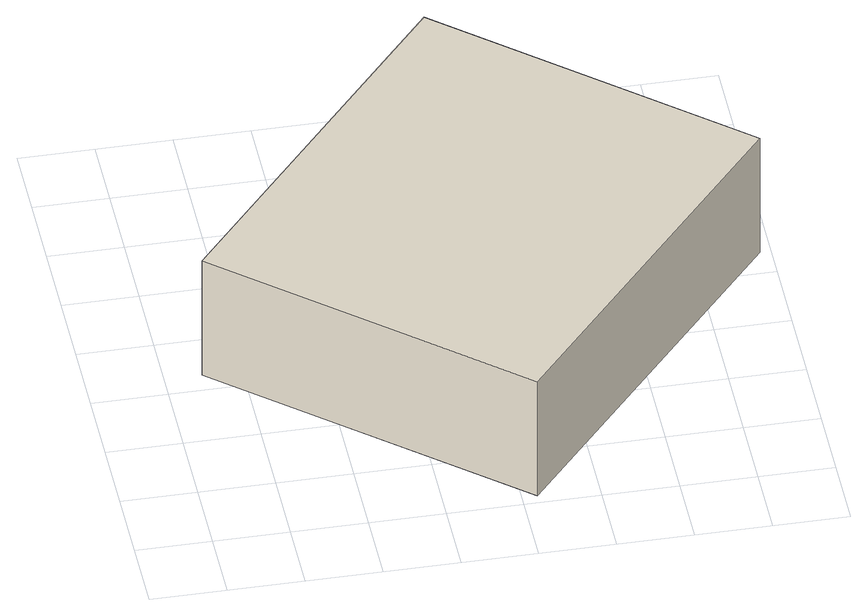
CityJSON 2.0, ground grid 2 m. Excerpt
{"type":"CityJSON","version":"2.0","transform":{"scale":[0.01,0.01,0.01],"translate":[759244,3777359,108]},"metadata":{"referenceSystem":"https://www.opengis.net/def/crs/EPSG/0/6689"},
"CityObjects":{
"building1":{"type":"Building","attributes":{"class":"3001","usage":"461","yearOfConstruction":"0001","measuredHeight":7.3,"storeysAboveGround":9999,"storeysBelowGround":9999,"LandSlideRiskAttribute.description":"1","LandSlideRiskAttribute.areaType":"2","BuildingDetailAttribute.totalFloorArea":-9999,"BuildingDetailAttribute.buildingFootprintArea":-9999,"BuildingDetailAttribute.buildingStructureType":"611","BuildingDetailAttribute.fireproofStructureType":"1011","BuildingDetailAttribute.landUseType":"231","BuildingDetailAttribute.specifiedBuildingCoverageRate":-9999,"BuildingDetailAttribute.specifiedFloorAreaRate":-9999,"BuildingDetailAttribute.buildingHeight":-9999,"BuildingDetailAttribute.surveyYear":"0001","BuildingIDAttribute.prefecture":"35","BuildingIDAttribute.city":"35215"},"address":[{"country":"日本","locality":"山口県周南市大字川曲"}],"geometry":[{"type":"Solid","lod":"1","boundaries":[[[[0,1,2,3]],[[2,4,5,3]],[[1,6,4,2]],[[0,7,6,1]],[[3,5,7,0]],[[4,6,7,5]]]]}]}
},
"vertices":[
[839,27,55],[96,660,55],[828,1518,55],[1571,883,55],[828,1518,425],[1571,883,425],[96,660,425],[839,27,425]
]}
